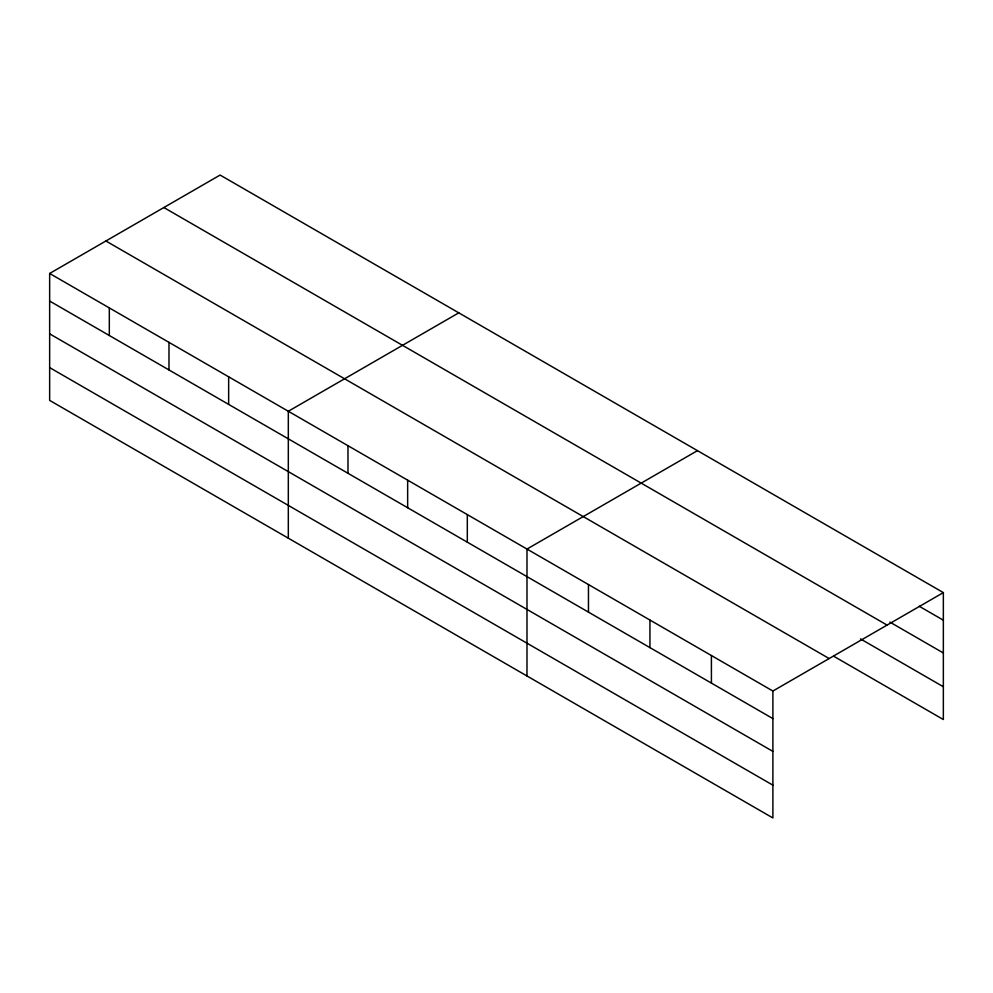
<?xml version="1.0" encoding="UTF-8"?>
<svg xmlns="http://www.w3.org/2000/svg" width="993" height="993" viewBox="0 0 993 993"><rect width="100%" height="100%" fill="white"/><g stroke="black" fill="none" stroke-linecap="round" stroke-linejoin="round"><path stroke-width="1.49" d="M49.65 273.472L772.889 691.029L772.889 817.947L49.65 400.39L49.65 273.472L220.111 175.053L943.35 592.61L943.35 719.528L833.76 656.261M458.778 312.845L288.318 411.263L288.318 538.181M697.446 450.648L526.985 549.055L526.985 675.972M772.889 691.029L943.35 592.61M919.295 606.301L943.35 620.178M889.889 622.102L943.35 652.972M163.857 207.537L887.097 625.094M860.497 638.909L943.35 686.746M105.903 241.001L829.143 658.545M49.65 301.053L772.889 718.597M49.65 333.834L772.889 751.391M49.65 367.609L772.889 785.165M711.41 655.541L711.41 683.11M649.931 620.042L649.931 647.622M588.464 584.554L588.464 612.122M467.318 514.61L467.318 542.19M407.651 480.165L407.651 507.733M347.984 445.72L347.984 473.289M228.651 376.819L228.651 404.387M168.984 342.374L168.984 369.942M109.317 307.917L109.317 335.497"/></g></svg>
